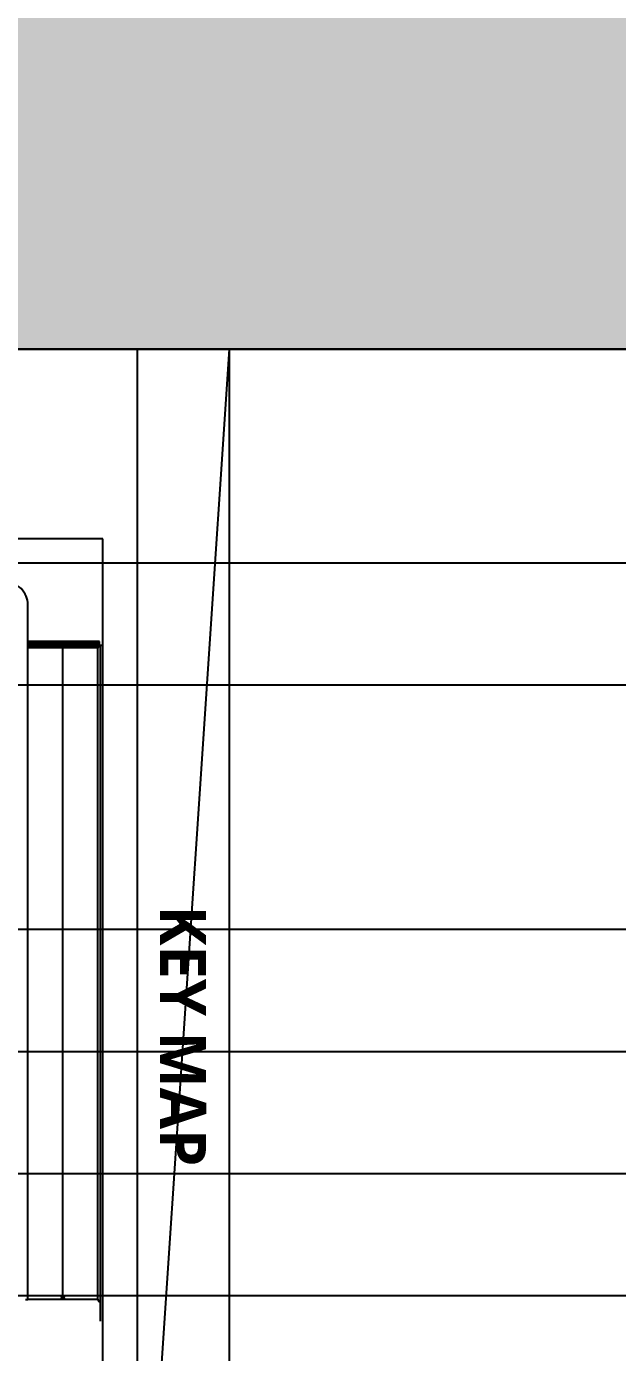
# Model space of a CAD drawing. Header units: millimetres. Extents: x 0 to 356400, y 0 to 68257.
# Drawn here: x 334964 to 337863, y 3321 to 9835 of the extents above; entities that cross this region are included whole.
import ezdxf
from ezdxf.enums import TextEntityAlignment as Align

# ---------------------------------------------------------------- set-up
doc = ezdxf.new("R2010")
doc.units = ezdxf.units.MM
doc.header["$LTSCALE"] = 75
doc.layers.add('8', color=8, linetype='Continuous')
doc.layers.add('A-ANNO-TITL', color=7, linetype='Continuous')
for name, color, linetype, plot in [('Defpoint', 161, 'Continuous', False), ('G(그리드1)', 185, 'Continuous', False), ('G(그리드2)', 235, 'Continuous', False)]:
    doc.layers.add(name, color=color, linetype=linetype, plot=plot)
doc.styles.add('SH_대대리576', font='')
doc.styles.get('SH_대대리576').set_extended_font_data('NanumGothic', bold=True)

# ---------------------------------------------------------------- blocks, each defined once
blk = doc.blocks.new('G$C7369CDF7')
at = {"layer": '8'}
for p, q in [((116630, 85650), (1230, 85650)), ((1230, 85650), (1230, 9550)), ((14330, 85250), (13830, 85250)), ((13830, 85250), (13830, 76550)), ((14280, 85200), (13880, 85200)), ((13880, 85200), (13880, 76600)), ((14250, 85165), (13910, 85165)), ((13910, 85165), (13910, 85115)), ((13910, 85115), (14250, 85115)), ((14250, 85065), (13910, 85065)), ((13910, 85065), (13910, 85015)), ((13910, 85015), (14250, 85015)), ((14250, 84965), (13910, 84965)), ((13910, 84965), (13910, 84915)), ((13910, 84915), (14250, 84915)), ((14250, 84865), (13910, 84865)), ((13910, 84865), (13910, 84815)), ((13910, 84815), (14250, 84815)), ((14250, 84765), (13910, 84765)), ((13910, 84765), (13910, 84715)), ((13910, 84715), (14250, 84715)), ((14250, 85115), (14250, 85165)), ((14250, 85015), (14250, 85065)), ((14250, 84915), (14250, 84965)), ((14250, 84815), (14250, 84865)), ((14250, 84715), (14250, 84765)), ((14280, 76600), (14280, 85200)), ((96957, 85650), (14330, 85650)), ((14330, 85650), (14330, 85350)), ((97325, 85350), (14330, 85350)), ((14330, 85350), (14330, 85350)), ((14330, 76550), (14330, 85250)), ((94630, 85050), (14630, 85050)), ((14630, 85050), (14630, 76450)), ((94630, 85050), (94630, 76450)), ((94930, 85350), (94930, 85350)), ((14250, 84665), (13910, 84665)), ((13910, 84665), (13910, 84615)), ((13910, 84615), (14250, 84615)), ((14250, 84565), (13910, 84565)), ((13910, 84565), (13910, 84515)), ((13910, 84515), (14250, 84515)), ((14250, 84465), (13910, 84465)), ((13910, 84465), (13910, 84415)), ((13910, 84415), (14250, 84415)), ((14250, 84365), (13910, 84365)), ((13910, 84365), (13910, 84315)), ((13910, 84315), (14250, 84315)), ((14250, 84265), (13910, 84265)), ((13910, 84265), (13910, 84215)), ((13910, 84215), (14250, 84215)), ((14250, 84165), (13910, 84165)), ((13910, 84165), (13910, 84115)), ((13910, 84115), (14250, 84115)), ((14250, 84065), (13910, 84065)), ((13910, 84065), (13910, 84015)), ((13910, 84015), (14250, 84015)), ((14250, 83965), (13910, 83965)), ((13910, 83965), (13910, 83915)), ((13910, 83915), (14250, 83915)), ((14250, 83865), (13910, 83865)), ((13910, 83865), (13910, 83815)), ((13910, 83815), (14250, 83815)), ((14250, 83765), (13910, 83765)), ((13910, 83765), (13910, 83715)), ((13910, 83715), (14250, 83715)), ((14250, 83665), (13910, 83665)), ((13910, 83665), (13910, 83615)), ((13910, 83615), (14250, 83615)), ((14250, 83565), (13910, 83565)), ((13910, 83565), (13910, 83515)), ((13910, 83515), (14250, 83515)), ((14250, 83465), (13910, 83465)), ((13910, 83465), (13910, 83415)), ((13910, 83415), (14250, 83415)), ((14250, 83365), (13910, 83365)), ((13910, 83365), (13910, 83315)), ((13910, 83315), (14250, 83315)), ((14250, 83265), (13910, 83265)), ((13910, 83265), (13910, 83215)), ((13910, 83215), (14250, 83215)), ((14250, 83165), (13910, 83165)), ((13910, 83165), (13910, 83115)), ((13910, 83115), (14250, 83115)), ((14250, 83065), (13910, 83065)), ((13910, 83065), (13910, 83015)), ((14250, 84615), (14250, 84665)), ((14250, 84515), (14250, 84565)), ((14250, 84415), (14250, 84465)), ((14250, 84315), (14250, 84365)), ((14250, 84215), (14250, 84265)), ((14250, 84115), (14250, 84165)), ((14250, 84015), (14250, 84065)), ((14250, 83915), (14250, 83965)), ((14250, 83815), (14250, 83865)), ((14250, 83715), (14250, 83765)), ((14250, 83615), (14250, 83665)), ((14250, 83515), (14250, 83565)), ((14250, 83415), (14250, 83465)), ((14250, 83315), (14250, 83365)), ((14250, 83215), (14250, 83265)), ((14250, 83115), (14250, 83165)), ((14250, 83015), (14250, 83065)), ((13910, 83015), (14250, 83015)), ((14250, 82965), (13910, 82965)), ((13910, 82965), (13910, 82915)), ((13910, 82915), (14250, 82915)), ((14250, 82865), (13910, 82865)), ((13910, 82865), (13910, 82815)), ((13910, 82815), (14250, 82815)), ((14250, 82765), (13910, 82765)), ((13910, 82765), (13910, 82715)), ((13910, 82715), (14250, 82715)), ((14250, 82665), (13910, 82665)), ((13910, 82665), (13910, 82615)), ((13910, 82615), (14250, 82615)), ((14250, 82565), (13910, 82565)), ((13910, 82565), (13910, 82515)), ((13910, 82515), (14250, 82515)), ((14250, 82465), (13910, 82465)), ((13910, 82465), (13910, 82415)), ((13910, 82415), (14250, 82415)), ((14250, 82365), (13910, 82365)), ((13910, 82365), (13910, 82315)), ((13910, 82315), (14250, 82315)), ((14250, 82265), (13910, 82265)), ((13910, 82265), (13910, 82215)), ((13910, 82215), (14250, 82215)), ((14250, 82165), (13910, 82165)), ((13910, 82165), (13910, 82115)), ((13910, 82115), (14250, 82115)), ((14250, 82065), (13910, 82065)), ((13910, 82065), (13910, 82015)), ((13910, 82015), (14250, 82015)), ((14250, 81965), (13910, 81965)), ((13910, 81965), (13910, 81915)), ((13910, 81915), (14250, 81915)), ((14250, 81865), (13910, 81865)), ((13910, 81865), (13910, 81815)), ((13910, 81815), (14250, 81815)), ((14250, 81765), (13910, 81765)), ((13910, 81765), (13910, 81715)), ((13910, 81715), (14250, 81715)), ((14250, 81665), (13910, 81665)), ((13910, 81665), (13910, 81615)), ((13910, 81615), (14250, 81615)), ((14250, 81565), (13910, 81565)), ((13910, 81565), (13910, 81515)), ((13910, 81515), (14250, 81515)), ((14250, 81465), (13910, 81465)), ((13910, 81465), (13910, 81415)), ((14250, 82915), (14250, 82965)), ((14250, 82815), (14250, 82865)), ((14250, 82715), (14250, 82765)), ((14250, 82615), (14250, 82665)), ((14250, 82515), (14250, 82565)), ((14250, 82415), (14250, 82465)), ((14250, 82315), (14250, 82365)), ((14250, 82215), (14250, 82265)), ((14250, 82115), (14250, 82165)), ((14250, 82015), (14250, 82065)), ((14250, 81915), (14250, 81965)), ((14250, 81815), (14250, 81865)), ((14250, 81715), (14250, 81765)), ((14250, 81615), (14250, 81665)), ((14250, 81515), (14250, 81565)), ((14250, 81415), (14250, 81465)), ((13910, 81415), (14250, 81415)), ((14250, 81365), (13910, 81365)), ((13910, 81365), (13910, 81315)), ((13910, 81315), (14250, 81315)), ((14250, 81265), (13910, 81265)), ((13910, 81265), (13910, 81215)), ((13910, 81215), (14250, 81215)), ((14250, 81165), (13910, 81165)), ((13910, 81165), (13910, 81115)), ((13910, 81115), (14250, 81115)), ((14250, 81065), (13910, 81065)), ((13910, 81065), (13910, 81015)), ((13910, 81015), (14250, 81015)), ((14250, 80965), (13910, 80965)), ((13910, 80965), (13910, 80915)), ((13910, 80915), (14250, 80915)), ((14250, 80865), (13910, 80865)), ((13910, 80865), (13910, 80815)), ((13910, 80815), (14250, 80815)), ((14250, 80765), (13910, 80765)), ((13910, 80765), (13910, 80715)), ((13910, 80715), (14250, 80715)), ((14250, 80665), (13910, 80665)), ((13910, 80665), (13910, 80615)), ((13910, 80615), (14250, 80615)), ((14250, 80565), (13910, 80565)), ((13910, 80565), (13910, 80515)), ((13910, 80515), (14250, 80515)), ((14250, 80465), (13910, 80465)), ((13910, 80465), (13910, 80415)), ((13910, 80415), (14250, 80415)), ((14250, 80365), (13910, 80365)), ((13910, 80365), (13910, 80315)), ((13910, 80315), (14250, 80315)), ((14250, 80265), (13910, 80265)), ((13910, 80265), (13910, 80215)), ((13910, 80215), (14250, 80215)), ((14250, 80165), (13910, 80165)), ((13910, 80165), (13910, 80115)), ((13910, 80115), (14250, 80115)), ((14250, 80065), (13910, 80065)), ((13910, 80065), (13910, 80015)), ((13910, 80015), (14250, 80015)), ((14250, 79965), (13910, 79965)), ((13910, 79965), (13910, 79915)), ((13910, 79915), (14250, 79915)), ((14250, 79865), (13910, 79865)), ((13910, 79865), (13910, 79815)), ((13910, 79815), (14250, 79815)), ((14250, 81315), (14250, 81365)), ((14250, 81215), (14250, 81265)), ((14250, 81115), (14250, 81165)), ((14250, 81015), (14250, 81065)), ((14250, 80915), (14250, 80965)), ((14250, 80815), (14250, 80865)), ((14250, 80715), (14250, 80765)), ((14250, 80615), (14250, 80665)), ((14250, 80515), (14250, 80565)), ((14250, 80415), (14250, 80465)), ((14250, 80315), (14250, 80365)), ((14250, 80215), (14250, 80265)), ((14250, 80115), (14250, 80165)), ((14250, 80015), (14250, 80065)), ((14250, 79915), (14250, 79965)), ((14250, 79815), (14250, 79865)), ((94630, 80750), (14630, 80750)), ((94417, 81002), (94379, 80969)), ((94379, 80969), (94565, 80750)), ((94565, 80750), (94379, 80531)), ((94379, 80531), (94417, 80498)), ((94630, 80750), (94417, 81002)), ((94417, 80498), (94630, 80750)), ((14250, 79765), (13910, 79765)), ((13910, 79765), (13910, 79715)), ((13910, 79715), (14250, 79715)), ((14250, 79665), (13910, 79665)), ((13910, 79665), (13910, 79615)), ((13910, 79615), (14250, 79615)), ((14250, 79565), (13910, 79565)), ((13910, 79565), (13910, 79515)), ((13910, 79515), (14250, 79515)), ((14250, 79465), (13910, 79465)), ((13910, 79465), (13910, 79415)), ((13910, 79415), (14250, 79415)), ((14250, 79365), (13910, 79365)), ((13910, 79365), (13910, 79315)), ((13910, 79315), (14250, 79315)), ((14250, 79265), (13910, 79265)), ((13910, 79265), (13910, 79215)), ((13910, 79215), (14250, 79215)), ((14250, 79165), (13910, 79165)), ((13910, 79165), (13910, 79115)), ((13910, 79115), (14250, 79115)), ((14250, 79065), (13910, 79065)), ((13910, 79065), (13910, 79015)), ((13910, 79015), (14250, 79015)), ((14250, 78965), (13910, 78965)), ((13910, 78965), (13910, 78915)), ((13910, 78915), (14250, 78915)), ((14250, 78865), (13910, 78865)), ((13910, 78865), (13910, 78815)), ((13910, 78815), (14250, 78815)), ((14250, 78765), (13910, 78765)), ((13910, 78765), (13910, 78715)), ((13910, 78715), (14250, 78715)), ((14250, 78665), (13910, 78665)), ((13910, 78665), (13910, 78615)), ((13910, 78615), (14250, 78615)), ((14250, 78565), (13910, 78565)), ((13910, 78565), (13910, 78515)), ((13910, 78515), (14250, 78515)), ((14250, 78465), (13910, 78465)), ((13910, 78465), (13910, 78415)), ((13910, 78415), (14250, 78415)), ((14250, 78365), (13910, 78365)), ((13910, 78365), (13910, 78315)), ((13910, 78315), (14250, 78315)), ((14250, 78265), (13910, 78265)), ((13910, 78265), (13910, 78215)), ((13910, 78215), (14250, 78215)), ((14250, 78165), (13910, 78165)), ((13910, 78165), (13910, 78115)), ((14250, 79715), (14250, 79765)), ((14250, 79615), (14250, 79665)), ((14250, 79515), (14250, 79565)), ((14250, 79415), (14250, 79465)), ((14250, 79315), (14250, 79365)), ((14250, 79215), (14250, 79265)), ((14250, 79115), (14250, 79165)), ((14250, 79015), (14250, 79065)), ((14250, 78915), (14250, 78965)), ((14250, 78815), (14250, 78865)), ((14250, 78715), (14250, 78765)), ((14250, 78615), (14250, 78665)), ((14250, 78515), (14250, 78565)), ((14250, 78415), (14250, 78465)), ((14250, 78315), (14250, 78365)), ((14250, 78215), (14250, 78265)), ((14250, 78115), (14250, 78165)), ((13830, 76550), (14330, 76550)), ((13880, 76600), (14280, 76600)), ((13910, 78115), (14250, 78115)), ((14250, 78065), (13910, 78065)), ((13910, 78065), (13910, 78015)), ((13910, 78015), (14250, 78015)), ((14250, 77965), (13910, 77965)), ((13910, 77965), (13910, 77915)), ((13910, 77915), (14250, 77915)), ((14250, 77865), (13910, 77865)), ((13910, 77865), (13910, 77815)), ((13910, 77815), (14250, 77815)), ((14250, 77765), (13910, 77765)), ((13910, 77765), (13910, 77715)), ((13910, 77715), (14250, 77715)), ((14250, 77665), (13910, 77665)), ((13910, 77665), (13910, 77615)), ((13910, 77615), (14250, 77615)), ((14250, 77565), (13910, 77565)), ((13910, 77565), (13910, 77515)), ((13910, 77515), (14250, 77515)), ((14250, 77465), (13910, 77465)), ((13910, 77465), (13910, 77415)), ((13910, 77415), (14250, 77415)), ((14250, 77365), (13910, 77365)), ((13910, 77365), (13910, 77315)), ((13910, 77315), (14250, 77315)), ((14250, 77265), (13910, 77265)), ((13910, 77265), (13910, 77215)), ((13910, 77215), (14250, 77215)), ((14250, 77165), (13910, 77165)), ((13910, 77165), (13910, 77115)), ((13910, 77115), (14250, 77115)), ((14250, 77065), (13910, 77065)), ((13910, 77065), (13910, 77015)), ((13910, 77015), (14250, 77015)), ((14250, 76965), (13910, 76965)), ((13910, 76965), (13910, 76915)), ((13910, 76915), (14250, 76915)), ((14250, 76865), (13910, 76865)), ((13910, 76865), (13910, 76815)), ((13910, 76815), (14250, 76815)), ((14250, 76765), (13910, 76765)), ((13910, 76765), (13910, 76715)), ((13910, 76715), (14250, 76715)), ((14250, 76665), (13910, 76665)), ((13910, 76665), (13910, 76615)), ((13910, 76615), (14250, 76615)), ((14250, 78015), (14250, 78065)), ((14250, 77915), (14250, 77965)), ((14250, 77815), (14250, 77865)), ((14250, 77715), (14250, 77765)), ((14250, 77615), (14250, 77665)), ((14250, 77515), (14250, 77565)), ((14250, 77415), (14250, 77465)), ((14250, 77315), (14250, 77365)), ((14250, 77215), (14250, 77265)), ((14250, 77115), (14250, 77165)), ((14250, 77015), (14250, 77065)), ((14250, 76915), (14250, 76965)), ((14250, 76815), (14250, 76865)), ((14250, 76715), (14250, 76765)), ((14250, 76615), (14250, 76665)), ((94630, 76450), (9330, 76450)), ((94630, 76150), (94630, 76450))]:
    blk.add_line(p, q, dxfattribs=at)
for centre, radius, start, end in [((14630, 85350), 300, 180, 270), ((94630, 85350), 300, 270, 0), ((14630, 80750), 56.3, 0.00002, 180.00002), ((14630, 80750), 56.3, 180.00002, 0.00002), ((9330, 73650), 2800, 90, 180.00018)]:
    blk.add_arc(centre, radius, start, end, dxfattribs=at)
for points in [[(94379, 80969), (94417, 81002), (94565, 80750), (94630, 80750)], [(94565, 80750), (94630, 80750), (94379, 80531), (94417, 80498)]]:
    blk.add_solid(points, dxfattribs=at)

msp = doc.modelspace()

# ---------------------------------------------------------------- hatches: boundary and pattern name
at = {"layer": '8', "transparency": 33554687}
h = msp.add_hatch(color=256, dxfattribs=at)
h.dxf.hatch_style = 1
h.paths.add_polyline_path([(325775, 9888.6), (331738.3, 9888.6), (331738.3, 23788.6), (338088.3, 23788.6), (338088.3, 25738.6), (338288.3, 25738.6), (338288.3, 25438.6), (339263.3, 25438.6), (339263.3, 25738.6), (341845.9, 25229.9), (341845.9, 8250), (325775, 8250)])

# ---------------------------------------------------------------- linework, layer by layer
for p, q in [((335507.6, 8250), (335507.6, 1500)), ((335957.6, 8250), (335957.6, 1500))]:
    msp.add_line(p, q)
at = {"layer": '8'}
msp.add_lwpolyline([(325775, 9888.6), (331738.3, 9888.6), (331738.3, 23788.6), (338088.3, 23788.6), (338088.3, 25738.6), (338288.3, 25738.6), (338288.3, 25438.6), (339263.3, 25438.6), (339263.3, 25738.6), (341845.9, 25229.9), (341845.9, 8250), (325775, 8250)], close=True, dxfattribs=at)
at = {"layer": 'Defpoint'}
msp.add_lwpolyline([(313350, 61500), (313350, 8250), (354900, 8250), (354900, 61500)], close=True, dxfattribs=at)
at = {"layer": 'G(그리드1)'}
msp.add_line((335957.6, 8250), (335507.6, 1500), dxfattribs=at)
for points in [[(346075, 59900), (319475, 59900), (319475, 3600), (346075, 3600)], [(346075, 59900), (322175, 59900), (322175, 3600), (346075, 3600)], [(345475, 59300), (322775, 59300), (322775, 4200), (345475, 4200)], [(344875, 58700), (323375, 58700), (323375, 4800), (344875, 4800)], [(344275, 58100), (323975, 58100), (323975, 5400), (344275, 5400)], [(343075, 56900), (325175, 56900), (325175, 6600), (343075, 6600)]]:
    msp.add_lwpolyline(points, close=True, dxfattribs=at)
at = {"layer": 'G(그리드2)'}
msp.add_lwpolyline([(342475, 56300), (325775, 56300), (325775, 7200), (342475, 7200)], close=True, dxfattribs=at)

# ---------------------------------------------------------------- block references
at = {"xscale": 0.04000000000000001, "yscale": 0.04000000000000001, "zscale": 0.04000000000000001, "rotation": 270}
msp.add_blockref('G$C7369CDF7', (331912.2, 7367.1), dxfattribs=at)

# ---------------------------------------------------------------- texts
at = {"layer": 'A-ANNO-TITL', "style": 'SH_대대리576'}
msp.add_text('KEY MAP', height=225, rotation=270, dxfattribs=at).set_placement((335732.6, 4875), align=Align.MIDDLE)

doc.saveas('drawing.dxf')
